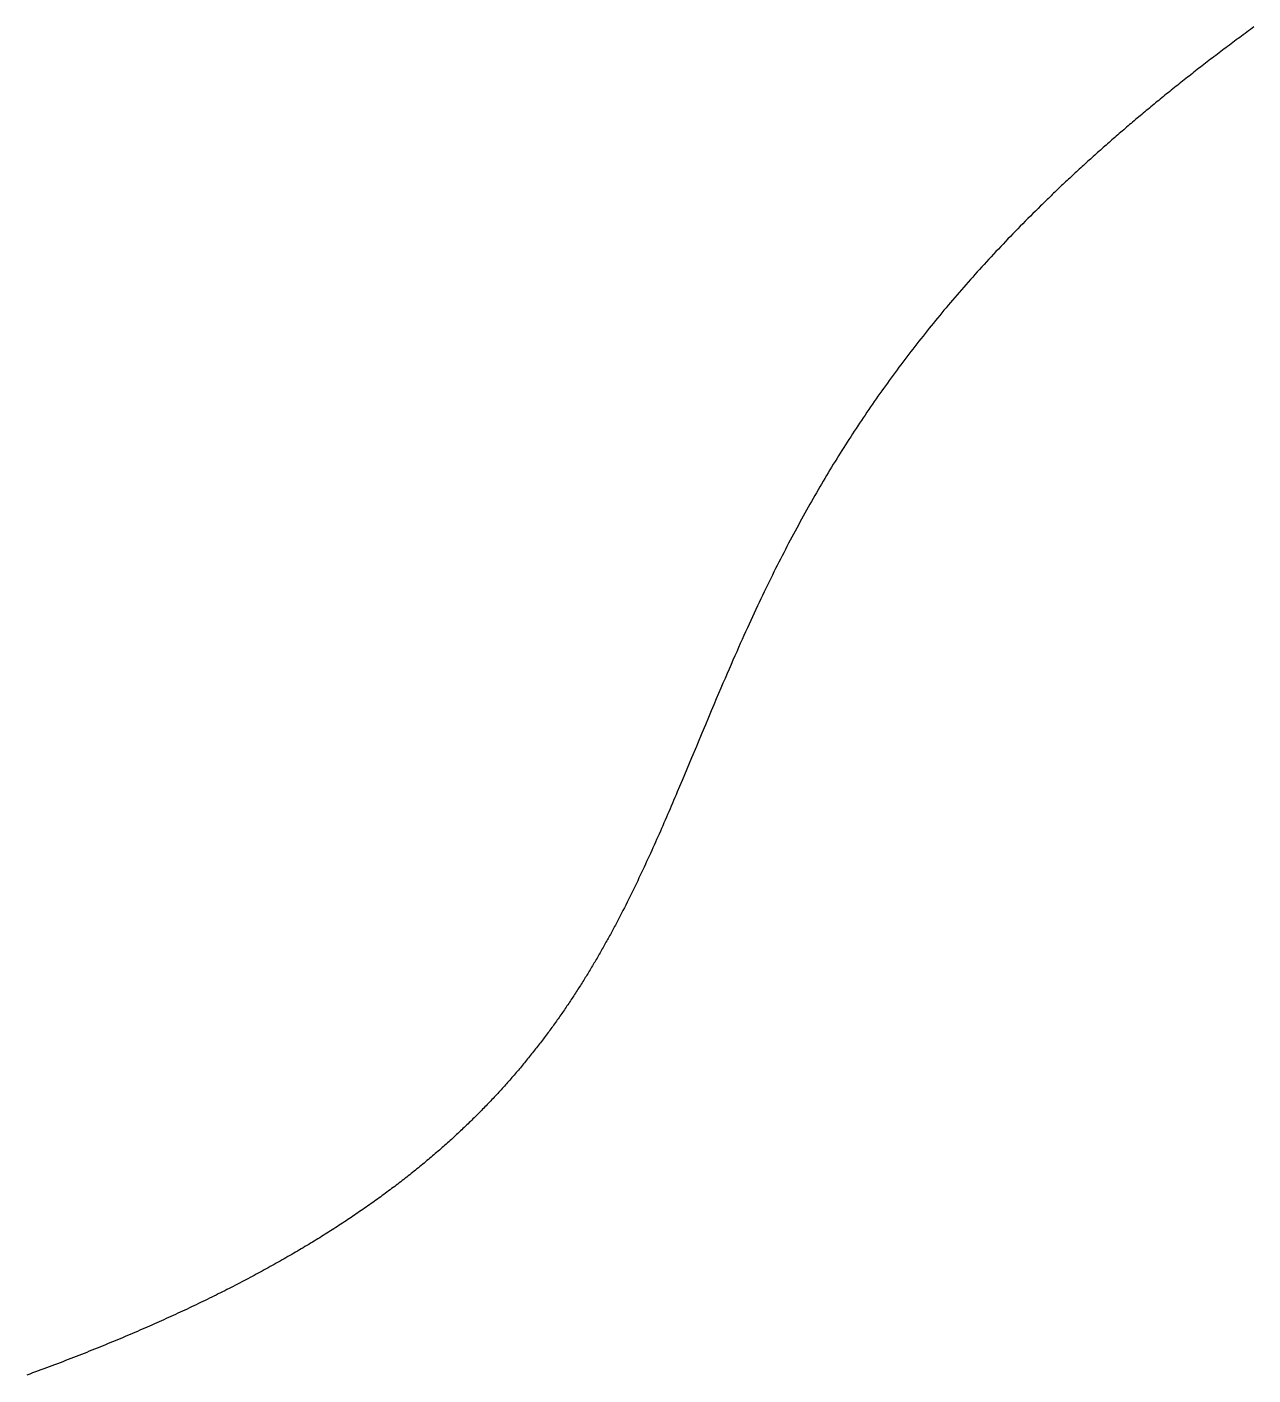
# Model space of a CAD drawing. Extents: x -14 to 314, y -178 to 13.
# Drawn here: x 178.72 to 190.51, y -110.39 to -97.43 of the extents above; entities that cross this region are included whole.
import ezdxf

# ---------------------------------------------------------------- set-up
doc = ezdxf.new("R2010")
doc.units = 0
doc.layers.add('BLACK', color=7, linetype='CONTINUOUS')

msp = doc.modelspace()

# ---------------------------------------------------------------- linework, layer by layer
at = {"layer": 'BLACK', "linetype": 'CONTINUOUS'}
for p, q in [((190.465894, -97.469073), (190.448901, -97.481541)), ((190.482927, -97.456601), (190.465894, -97.469073)), ((190.499998, -97.444126), (190.482927, -97.456601)), ((190.517109, -97.431646), (190.499998, -97.444126)), ((190.297692, -97.593595), (190.281084, -97.606027)), ((190.314341, -97.581158), (190.297692, -97.593595)), ((190.331026, -97.568719), (190.314341, -97.581158)), ((190.347751, -97.556275), (190.331026, -97.568719)), ((190.364512, -97.543829), (190.347751, -97.556275)), ((190.381313, -97.531378), (190.364512, -97.543829)), ((190.398152, -97.518925), (190.381313, -97.531378)), ((190.41503, -97.506467), (190.398152, -97.518925)), ((190.431946, -97.494007), (190.41503, -97.506467)), ((190.448901, -97.481541), (190.431946, -97.494007)), ((190.117062, -97.730168), (190.100865, -97.742564)), ((190.133295, -97.717769), (190.117062, -97.730168)), ((190.149567, -97.705366), (190.133295, -97.717769)), ((190.165874, -97.692961), (190.149567, -97.705366)), ((190.18222, -97.680552), (190.165874, -97.692961)), ((190.198603, -97.66814), (190.18222, -97.680552)), ((190.215024, -97.655724), (190.198603, -97.66814)), ((190.231481, -97.643305), (190.215024, -97.655724)), ((190.247978, -97.630882), (190.231481, -97.643305)), ((190.264511, -97.618457), (190.247978, -97.630882)), ((190.281084, -97.606027), (190.264511, -97.618457)), ((189.956758, -97.853983), (189.940928, -97.866349)), ((189.972622, -97.841616), (189.956758, -97.853983)), ((189.988525, -97.829245), (189.972622, -97.841616)), ((190.004462, -97.816872), (189.988525, -97.829245)), ((190.020438, -97.804495), (190.004462, -97.816872)), ((190.036449, -97.792115), (190.020438, -97.804495)), ((190.052499, -97.779732), (190.036449, -97.792115)), ((190.068583, -97.767346), (190.052499, -97.779732)), ((190.084706, -97.754956), (190.068583, -97.767346)), ((190.100865, -97.742564), (190.084706, -97.754956)), ((189.784622, -97.989832), (189.769189, -98.002164)), ((189.800092, -97.977496), (189.784622, -97.989832)), ((189.815596, -97.965158), (189.800092, -97.977496)), ((189.831138, -97.952816), (189.815596, -97.965158)), ((189.846713, -97.940473), (189.831138, -97.952816)), ((189.862327, -97.928126), (189.846713, -97.940473)), ((189.877974, -97.915777), (189.862327, -97.928126)), ((189.893659, -97.903423), (189.877974, -97.915777)), ((189.909378, -97.891069), (189.893659, -97.903423)), ((189.925136, -97.878709), (189.909378, -97.891069)), ((189.940928, -97.866349), (189.925136, -97.878709)), ((189.631869, -98.113038), (189.616788, -98.125343)), ((189.646988, -98.100728), (189.631869, -98.113038)), ((189.662139, -98.088418), (189.646988, -98.100728)), ((189.677327, -98.076103), (189.662139, -98.088418)), ((189.692549, -98.063787), (189.677327, -98.076103)), ((189.707807, -98.051467), (189.692549, -98.063787)), ((189.723098, -98.039146), (189.707807, -98.051467)), ((189.738427, -98.026821), (189.723098, -98.039146)), ((189.753789, -98.014495), (189.738427, -98.026821)), ((189.769189, -98.002164), (189.753789, -98.014495)), ((189.467856, -98.248269), (189.453149, -98.26055)), ((189.482594, -98.235988), (189.467856, -98.248269)), ((189.497368, -98.223703), (189.482594, -98.235988)), ((189.512174, -98.211417), (189.497368, -98.223703)), ((189.527017, -98.199127), (189.512174, -98.211417)), ((189.541891, -98.186837), (189.527017, -98.199127)), ((189.556803, -98.174542), (189.541891, -98.186837)), ((189.571746, -98.162247), (189.556803, -98.174542)), ((189.586726, -98.149947), (189.571746, -98.162247)), ((189.601738, -98.137647), (189.586726, -98.149947)), ((189.616788, -98.125343), (189.601738, -98.137647)), ((189.307946, -98.383228), (189.293611, -98.395484)), ((189.322318, -98.370969), (189.307946, -98.383228)), ((189.336719, -98.358709), (189.322318, -98.370969)), ((189.351157, -98.346446), (189.336719, -98.358709)), ((189.365626, -98.334182), (189.351157, -98.346446)), ((189.38013, -98.321915), (189.365626, -98.334182)), ((189.394666, -98.309647), (189.38013, -98.321915)), ((189.409237, -98.297375), (189.394666, -98.309647)), ((189.42384, -98.285103), (189.409237, -98.297375)), ((189.438479, -98.272827), (189.42384, -98.285103)), ((189.453149, -98.26055), (189.438479, -98.272827)), ((189.166054, -98.505708), (189.152046, -98.517945)), ((189.180098, -98.493467), (189.166054, -98.505708)), ((189.194171, -98.481227), (189.180098, -98.493467)), ((189.20828, -98.468982), (189.194171, -98.481227)), ((189.222418, -98.456738), (189.20828, -98.468982)), ((189.236592, -98.44449), (189.222418, -98.456738)), ((189.250796, -98.432243), (189.236592, -98.44449)), ((189.265036, -98.419991), (189.250796, -98.432243)), ((189.279305, -98.407739), (189.265036, -98.419991)), ((189.293611, -98.395484), (189.279305, -98.407739)), ((189.01371, -98.640237), (189.00005, -98.65246)), ((189.027399, -98.628016), (189.01371, -98.640237)), ((189.041123, -98.615791), (189.027399, -98.628016)), ((189.054875, -98.603567), (189.041123, -98.615791)), ((189.068662, -98.591339), (189.054875, -98.603567)), ((189.082477, -98.579112), (189.068662, -98.591339)), ((189.096328, -98.56688), (189.082477, -98.579112)), ((189.110208, -98.55465), (189.096328, -98.56688)), ((189.124123, -98.542416), (189.110208, -98.55465)), ((189.138066, -98.530182), (189.124123, -98.542416)), ((189.152046, -98.517945), (189.138066, -98.530182)), ((188.878531, -98.762391), (188.865182, -98.774601)), ((188.891907, -98.750183), (188.878531, -98.762391)), ((188.905318, -98.73797), (188.891907, -98.750183)), ((188.918756, -98.725759), (188.905318, -98.73797)), ((188.932229, -98.713544), (188.918756, -98.725759)), ((188.945729, -98.701331), (188.932229, -98.713544)), ((188.959264, -98.689114), (188.945729, -98.701331)), ((188.972827, -98.676898), (188.959264, -98.689114)), ((188.986424, -98.664678), (188.972827, -98.676898)), ((189.00005, -98.65246), (188.986424, -98.664678)), ((188.73339, -98.896636), (188.720379, -98.908833)), ((188.746435, -98.884435), (188.73339, -98.896636)), ((188.759505, -98.872236), (188.746435, -98.884435)), ((188.772611, -98.860033), (188.759505, -98.872236)), ((188.785742, -98.847833), (188.772611, -98.860033)), ((188.798908, -98.835628), (188.785742, -98.847833)), ((188.8121, -98.823426), (188.798908, -98.835628)), ((188.825327, -98.81122), (188.8121, -98.823426)), ((188.83858, -98.799016), (188.825327, -98.81122)), ((188.851867, -98.786807), (188.83858, -98.799016)), ((188.865182, -98.774601), (188.851867, -98.786807)), ((188.591886, -99.030789), (188.579196, -99.042984)), ((188.6046, -99.018598), (188.591886, -99.030789)), ((188.617348, -99.006402), (188.6046, -99.018598)), ((188.630121, -98.99421), (188.617348, -99.006402)), ((188.642928, -98.982013), (188.630121, -98.99421)), ((188.65576, -98.96982), (188.642928, -98.982013)), ((188.668626, -98.957622), (188.65576, -98.96982)), ((188.681517, -98.945428), (188.668626, -98.957622)), ((188.694443, -98.933229), (188.681517, -98.945428)), ((188.707394, -98.921034), (188.694443, -98.933229)), ((188.720379, -98.908833), (188.707394, -98.921034)), ((188.466317, -99.152708), (188.441548, -99.177091)), ((188.478742, -99.140519), (188.466317, -99.152708)), ((188.491201, -99.128326), (188.478742, -99.140519)), ((188.503683, -99.116137), (188.491201, -99.128326)), ((188.516198, -99.103943), (188.503683, -99.116137)), ((188.528738, -99.091753), (188.516198, -99.103943)), ((188.541312, -99.079559), (188.528738, -99.091753)), ((188.553909, -99.067369), (188.541312, -99.079559)), ((188.566541, -99.055175), (188.553909, -99.067369)), ((188.579196, -99.042984), (188.566541, -99.055175)), ((188.343601, -99.274628), (188.319394, -99.299015)), ((188.36792, -99.250242), (188.343601, -99.274628)), ((188.39235, -99.225858), (188.36792, -99.250242)), ((188.416893, -99.201474), (188.39235, -99.225858)), ((188.441548, -99.177091), (188.416893, -99.201474)), ((188.223666, -99.396584), (188.200007, -99.420984)), ((188.247434, -99.372188), (188.223666, -99.396584)), ((188.271311, -99.347795), (188.247434, -99.372188)), ((188.295297, -99.323404), (188.271311, -99.347795)), ((188.319394, -99.299015), (188.295297, -99.323404)), ((188.083316, -99.54304), (188.060295, -99.567466)), ((188.106442, -99.51862), (188.083316, -99.54304)), ((188.129674, -99.494205), (188.106442, -99.51862)), ((188.153011, -99.469794), (188.129674, -99.494205)), ((188.176455, -99.445387), (188.153011, -99.469794)), ((188.200007, -99.420984), (188.176455, -99.445387)), ((187.969251, -99.665227), (187.946747, -99.689684)), ((187.991857, -99.640777), (187.969251, -99.665227)), ((188.014567, -99.616334), (187.991857, -99.640777)), ((188.037379, -99.591897), (188.014567, -99.616334)), ((188.060295, -99.567466), (188.037379, -99.591897)), ((187.857741, -99.787591), (187.835739, -99.812089)), ((187.879842, -99.763101), (187.857741, -99.787591)), ((187.902043, -99.738621), (187.879842, -99.763101)), ((187.924344, -99.714148), (187.902043, -99.738621)), ((187.946747, -99.689684), (187.924344, -99.714148)), ((187.727201, -99.934731), (187.705783, -99.959293)), ((187.748714, -99.910181), (187.727201, -99.934731)), ((187.770324, -99.885642), (187.748714, -99.910181)), ((187.792031, -99.861114), (187.770324, -99.885642)), ((187.813836, -99.836597), (187.792031, -99.861114)), ((187.835739, -99.812089), (187.813836, -99.836597)), ((187.621061, -100.057665), (187.600115, -100.082292)), ((187.642101, -100.033052), (187.621061, -100.057665)), ((187.663234, -100.008453), (187.642101, -100.033052)), ((187.684461, -99.983867), (187.663234, -100.008453)), ((187.705783, -99.959293), (187.684461, -99.983867)), ((187.517248, -100.180948), (187.496759, -100.205652)), ((187.537828, -100.156261), (187.517248, -100.180948)), ((187.558499, -100.131589), (187.537828, -100.156261)), ((187.579261, -100.106933), (187.558499, -100.131589)), ((187.600115, -100.082292), (187.579261, -100.106933)), ((187.41569, -100.304644), (187.395642, -100.329439)), ((187.435825, -100.279869), (187.41569, -100.304644)), ((187.456047, -100.255112), (187.435825, -100.279869)), ((187.476358, -100.230373), (187.456047, -100.255112)), ((187.496759, -100.205652), (187.476358, -100.230373)), ((187.296692, -100.45372), (187.277156, -100.478642)), ((187.316313, -100.428821), (187.296692, -100.45372)), ((187.336017, -100.403943), (187.316313, -100.428821)), ((187.355807, -100.379088), (187.336017, -100.403943)), ((187.375681, -100.354253), (187.355807, -100.379088)), ((187.395642, -100.329439), (187.375681, -100.354253)), ((187.199834, -100.578572), (187.180706, -100.603618)), ((187.219042, -100.553552), (187.199834, -100.578572)), ((187.238331, -100.528558), (187.219042, -100.553552)), ((187.257702, -100.503588), (187.238331, -100.528558)), ((187.277156, -100.478642), (187.257702, -100.503588)), ((187.10499, -100.704076), (187.086256, -100.729263)), ((187.123801, -100.678919), (187.10499, -100.704076)), ((187.142691, -100.65379), (187.123801, -100.678919)), ((187.161659, -100.62869), (187.142691, -100.65379)), ((187.180706, -100.603618), (187.161659, -100.62869)), ((187.012082, -100.830324), (186.993725, -100.855671)), ((187.030512, -100.80501), (187.012082, -100.830324)), ((187.049018, -100.779729), (187.030512, -100.80501)), ((187.067599, -100.754481), (187.049018, -100.779729)), ((187.086256, -100.729263), (187.067599, -100.754481)), ((186.921028, -100.957414), (186.903033, -100.982942)), ((186.939095, -100.931923), (186.921028, -100.957414)), ((186.957233, -100.90647), (186.939095, -100.931923)), ((186.975443, -100.881053), (186.957233, -100.90647)), ((186.993725, -100.855671), (186.975443, -100.881053)), ((186.831745, -101.085457), (186.814093, -101.111191)), ((186.849464, -101.059767), (186.831745, -101.085457)), ((186.867251, -101.034118), (186.849464, -101.059767)), ((186.885107, -101.00851), (186.867251, -101.034118)), ((186.903033, -100.982942), (186.885107, -101.00851)), ((186.744142, -101.214578), (186.726815, -101.240543)), ((186.761533, -101.188661), (186.744142, -101.214578)), ((186.778987, -101.162792), (186.761533, -101.188661)), ((186.796507, -101.136969), (186.778987, -101.162792)), ((186.814093, -101.111191), (186.796507, -101.136969)), ((186.658126, -101.344914), (186.641105, -101.371141)), ((186.675207, -101.318743), (186.658126, -101.344914)), ((186.692348, -101.292624), (186.675207, -101.318743)), ((186.709551, -101.266558), (186.692348, -101.292624)), ((186.726815, -101.240543), (186.709551, -101.266558)), ((186.573596, -101.476623), (186.556859, -101.503145)), ((186.590389, -101.450163), (186.573596, -101.476623)), ((186.607237, -101.423764), (186.590389, -101.450163)), ((186.624142, -101.397424), (186.607237, -101.423764)), ((186.641105, -101.371141), (186.624142, -101.397424)), ((186.490444, -101.609884), (186.473969, -101.636739)), ((186.50697, -101.583098), (186.490444, -101.609884)), ((186.523547, -101.556381), (186.50697, -101.583098)), ((186.540177, -101.52973), (186.523547, -101.556381)), ((186.556859, -101.503145), (186.540177, -101.52973)), ((186.408551, -101.744902), (186.392312, -101.772137)), ((186.424835, -101.717747), (186.408551, -101.744902)), ((186.441165, -101.690669), (186.424835, -101.717747)), ((186.457543, -101.663667), (186.441165, -101.690669)), ((186.473969, -101.636739), (186.457543, -101.663667)), ((186.327785, -101.881919), (186.311754, -101.909586)), ((186.343855, -101.854343), (186.327785, -101.881919)), ((186.359965, -101.826855), (186.343855, -101.854343)), ((186.376117, -101.799454), (186.359965, -101.826855)), ((186.392312, -101.772137), (186.376117, -101.799454)), ((186.263884, -101.993159), (186.247997, -102.021216)), ((186.279805, -101.965203), (186.263884, -101.993159)), ((186.295761, -101.937346), (186.279805, -101.965203)), ((186.311754, -101.909586), (186.295761, -101.937346)), ((186.184758, -102.134521), (186.169018, -102.163132)), ((186.200524, -102.106027), (186.184758, -102.134521)), ((186.216319, -102.077647), (186.200524, -102.106027)), ((186.232142, -102.049378), (186.216319, -102.077647)), ((186.247997, -102.021216), (186.232142, -102.049378)), ((186.121937, -102.249705), (186.106283, -102.278822)), ((186.137609, -102.22072), (186.121937, -102.249705)), ((186.153302, -102.191864), (186.137609, -102.22072)), ((186.169018, -102.163132), (186.153302, -102.191864)), ((186.043821, -102.396701), (186.028231, -102.426547)), ((186.059418, -102.36701), (186.043821, -102.396701)), ((186.075026, -102.33747), (186.059418, -102.36701)), ((186.090647, -102.308076), (186.075026, -102.33747)), ((186.106283, -102.278822), (186.090647, -102.308076)), ((185.981489, -102.517071), (185.965907, -102.547595)), ((185.997068, -102.486726), (185.981489, -102.517071)), ((186.012648, -102.456553), (185.997068, -102.486726)), ((186.028231, -102.426547), (186.012648, -102.456553)), ((185.91912, -102.640304), (185.9035, -102.67161)), ((185.934726, -102.609204), (185.91912, -102.640304)), ((185.950321, -102.578303), (185.934726, -102.609204)), ((185.965907, -102.547595), (185.950321, -102.578303)), ((185.856511, -102.766858), (185.840792, -102.799081)), ((185.872199, -102.734879), (185.856511, -102.766858)), ((185.88786, -102.703133), (185.872199, -102.734879)), ((185.9035, -102.67161), (185.88786, -102.703133)), ((185.793402, -102.897321), (185.77751, -102.930633)), ((185.809243, -102.864301), (185.793402, -102.897321)), ((185.825037, -102.831558), (185.809243, -102.864301)), ((185.840792, -102.799081), (185.825037, -102.831558)), ((185.729462, -103.032461), (185.713299, -103.06709)), ((185.745547, -102.998186), (185.729462, -103.032461)), ((185.761561, -102.964249), (185.745547, -102.998186)), ((185.77751, -102.930633), (185.761561, -102.964249)), ((185.664245, -103.173318), (185.647672, -103.209587)), ((185.6807, -103.137497), (185.664245, -103.173318)), ((185.697047, -103.102095), (185.6807, -103.137497)), ((185.713299, -103.06709), (185.697047, -103.102095)), ((185.614124, -103.283582), (185.597119, -103.321377)), ((185.63097, -103.246331), (185.614124, -103.283582)), ((185.647672, -103.209587), (185.63097, -103.246331)), ((185.544969, -103.438456), (185.527134, -103.478887)), ((185.562562, -103.398765), (185.544969, -103.438456)), ((185.579938, -103.359757), (185.562562, -103.398765)), ((185.597119, -103.321377), (185.579938, -103.359757)), ((185.490618, -103.562259), (185.471864, -103.605376)), ((185.509028, -103.520128), (185.490618, -103.562259)), ((185.527134, -103.478887), (185.509028, -103.520128)), ((185.433122, -103.695039), (185.413007, -103.741891)), ((185.452717, -103.64959), (185.433122, -103.695039)), ((185.471864, -103.605376), (185.452717, -103.64959)), ((185.392284, -103.79036), (185.370838, -103.840718)), ((185.413007, -103.741891), (185.392284, -103.79036)), ((185.325113, -103.948693), (185.300321, -104.007538)), ((185.348517, -103.893329), (185.325113, -103.948693)), ((185.370838, -103.840718), (185.348517, -103.893329)), ((185.273668, -104.070997), (185.244337, -104.141025)), ((185.300321, -104.007538), (185.273668, -104.070997)), ((185.244337, -104.141025), (185.210665, -104.221608)), ((185.167944, -104.324022), (185.157657, -104.348695)), ((185.210665, -104.221608), (185.167944, -104.324022)), ((185.111547, -104.459255), (185.088547, -104.514336)), ((185.157657, -104.348695), (185.111547, -104.459255)), ((185.065568, -104.569285), (185.0426, -104.624101)), ((185.088547, -104.514336), (185.065568, -104.569285)), ((184.996651, -104.733335), (184.973646, -104.787754)), ((185.019632, -104.678784), (184.996651, -104.733335)), ((185.0426, -104.624101), (185.019632, -104.678784)), ((184.950608, -104.842042), (184.939072, -104.869136)), ((184.962132, -104.814915), (184.950608, -104.842042)), ((184.973646, -104.787754), (184.962132, -104.814915)), ((184.892786, -104.977182), (184.881172, -105.004112)), ((184.904382, -104.95022), (184.892786, -104.977182)), ((184.91596, -104.923225), (184.904382, -104.95022)), ((184.927523, -104.896197), (184.91596, -104.923225)), ((184.939072, -104.869136), (184.927523, -104.896197)), ((184.834502, -105.111501), (184.822774, -105.138266)), ((184.846204, -105.084703), (184.834502, -105.111501)), ((184.857882, -105.057872), (184.846204, -105.084703)), ((184.869537, -105.031008), (184.857882, -105.057872)), ((184.881172, -105.004112), (184.869537, -105.031008)), ((184.77558, -105.244998), (184.763704, -105.2716)), ((184.787424, -105.218364), (184.77558, -105.244998)), ((184.799237, -105.191698), (184.787424, -105.218364)), ((184.81102, -105.164998), (184.799237, -105.191698)), ((184.822774, -105.138266), (184.81102, -105.164998)), ((184.715845, -105.377677), (184.703784, -105.404115)), ((184.727865, -105.351207), (184.715845, -105.377677)), ((184.739848, -105.324704), (184.727865, -105.351207)), ((184.751793, -105.298168), (184.739848, -105.324704)), ((184.763704, -105.2716), (184.751793, -105.298168)), ((184.65512, -105.509539), (184.642841, -105.535813)), ((184.667352, -105.483232), (184.65512, -105.509539)), ((184.67954, -105.456892), (184.667352, -105.483232)), ((184.691683, -105.43052), (184.67954, -105.456892)), ((184.703784, -105.404115), (184.691683, -105.43052)), ((184.59323, -105.640586), (184.580697, -105.666697)), ((184.60571, -105.614441), (184.59323, -105.640586)), ((184.618137, -105.588265), (184.60571, -105.614441)), ((184.630514, -105.562055), (184.618137, -105.588265)), ((184.642841, -105.535813), (184.630514, -105.562055)), ((184.529999, -105.770819), (184.517176, -105.796768)), ((184.542761, -105.744837), (184.529999, -105.770819)), ((184.555463, -105.718823), (184.542761, -105.744837)), ((184.568108, -105.692777), (184.555463, -105.718823)), ((184.580697, -105.666697), (184.568108, -105.692777)), ((184.465251, -105.900241), (184.452104, -105.926028)), ((184.478331, -105.874422), (184.465251, -105.900241)), ((184.491344, -105.84857), (184.478331, -105.874422)), ((184.504292, -105.822685), (184.491344, -105.84857)), ((184.517176, -105.796768), (184.504292, -105.822685)), ((184.398811, -106.028854), (184.392067, -106.041671)), ((184.405536, -106.016029), (184.398811, -106.028854)), ((184.412243, -106.003196), (184.405536, -106.016029)), ((184.425601, -105.977506), (184.412243, -106.003196)), ((184.438888, -105.951783), (184.425601, -105.977506)), ((184.452104, -105.926028), (184.438888, -105.951783)), ((184.330503, -106.156659), (184.323562, -106.169395)), ((184.337423, -106.143915), (184.330503, -106.156659)), ((184.344322, -106.131162), (184.337423, -106.143915)), ((184.351202, -106.118402), (184.344322, -106.131162)), ((184.358061, -106.105634), (184.351202, -106.118402)), ((184.364901, -106.092857), (184.358061, -106.105634)), ((184.371722, -106.080073), (184.364901, -106.092857)), ((184.378523, -106.06728), (184.371722, -106.080073)), ((184.385304, -106.054479), (184.378523, -106.06728)), ((184.392067, -106.041671), (184.385304, -106.054479)), ((184.26015, -106.283658), (184.252996, -106.296314)), ((184.267282, -106.270994), (184.26015, -106.283658)), ((184.274392, -106.258322), (184.267282, -106.270994)), ((184.281481, -106.245643), (184.274392, -106.258322)), ((184.288548, -106.232955), (184.281481, -106.245643)), ((184.295593, -106.220259), (184.288548, -106.232955)), ((184.302617, -106.207555), (184.295593, -106.220259)), ((184.309619, -106.194843), (184.302617, -106.207555)), ((184.316601, -106.182123), (184.309619, -106.194843)), ((184.323562, -106.169395), (184.316601, -106.182123)), ((184.187578, -106.409853), (184.180192, -106.422428)), ((184.19494, -106.39727), (184.187578, -106.409853)), ((184.202278, -106.384678), (184.19494, -106.39727)), ((184.209593, -106.372079), (184.202278, -106.384678)), ((184.216884, -106.359471), (184.209593, -106.372079)), ((184.224152, -106.346856), (184.216884, -106.359471)), ((184.231397, -106.334232), (184.224152, -106.346856)), ((184.238619, -106.321601), (184.231397, -106.334232)), ((184.245819, -106.308961), (184.238619, -106.321601)), ((184.252996, -106.296314), (184.245819, -106.308961)), ((184.104974, -106.547742), (184.097313, -106.560229)), ((184.11261, -106.535246), (184.104974, -106.547742)), ((184.120219, -106.522743), (184.11261, -106.535246)), ((184.127803, -106.510232), (184.120219, -106.522743)), ((184.135362, -106.497712), (184.127803, -106.510232)), ((184.142896, -106.485185), (184.135362, -106.497712)), ((184.150404, -106.47265), (184.142896, -106.485185)), ((184.157888, -106.460106), (184.150404, -106.47265)), ((184.165347, -106.447555), (184.157888, -106.460106)), ((184.172781, -106.434996), (184.165347, -106.447555)), ((184.180192, -106.422428), (184.172781, -106.434996)), ((184.027168, -106.672255), (184.019238, -106.684662)), ((184.03507, -106.659839), (184.027168, -106.672255)), ((184.042945, -106.647416), (184.03507, -106.659839)), ((184.050792, -106.634985), (184.042945, -106.647416)), ((184.058612, -106.622545), (184.050792, -106.634985)), ((184.066406, -106.610098), (184.058612, -106.622545)), ((184.074172, -106.597643), (184.066406, -106.610098)), ((184.081912, -106.585179), (184.074172, -106.597643)), ((184.089626, -106.572708), (184.081912, -106.585179)), ((184.097313, -106.560229), (184.089626, -106.572708)), ((183.938381, -106.808297), (183.930135, -106.820617)), ((183.946597, -106.79597), (183.938381, -106.808297)), ((183.954783, -106.783634), (183.946597, -106.79597)), ((183.962941, -106.77129), (183.954783, -106.783634)), ((183.971069, -106.758939), (183.962941, -106.77129)), ((183.979168, -106.746579), (183.971069, -106.758939)), ((183.987239, -106.734212), (183.979168, -106.746579)), ((183.995281, -106.721836), (183.987239, -106.734212)), ((184.003295, -106.709453), (183.995281, -106.721836)), ((184.011281, -106.697061), (184.003295, -106.709453)), ((184.019238, -106.684662), (184.011281, -106.697061)), ((183.854566, -106.931136), (183.846015, -106.943377)), ((183.863085, -106.918888), (183.854566, -106.931136)), ((183.871574, -106.906632), (183.863085, -106.918888)), ((183.880031, -106.894368), (183.871574, -106.906632)), ((183.888458, -106.882096), (183.880031, -106.894368)), ((183.896854, -106.869816), (183.888458, -106.882096)), ((183.90522, -106.857528), (183.896854, -106.869816)), ((183.913555, -106.845232), (183.90522, -106.857528)), ((183.92186, -106.832929), (183.913555, -106.845232)), ((183.930135, -106.820617), (183.92186, -106.832929)), ((183.758742, -107.065342), (183.749835, -107.077495)), ((183.767616, -107.053181), (183.758742, -107.065342)), ((183.776457, -107.041012), (183.767616, -107.053181)), ((183.785265, -107.028836), (183.776457, -107.041012)), ((183.794041, -107.016651), (183.785265, -107.028836)), ((183.802783, -107.004458), (183.794041, -107.016651)), ((183.811494, -106.992258), (183.802783, -107.004458)), ((183.820172, -106.980049), (183.811494, -106.992258)), ((183.828818, -106.967833), (183.820172, -106.980049)), ((183.837432, -106.955609), (183.828818, -106.967833)), ((183.846015, -106.943377), (183.837432, -106.955609)), ((183.668143, -107.186516), (183.658893, -107.198589)), ((183.677358, -107.174434), (183.668143, -107.186516)), ((183.686537, -107.162344), (183.677358, -107.174434)), ((183.695683, -107.150247), (183.686537, -107.162344)), ((183.704793, -107.138141), (183.695683, -107.150247)), ((183.71387, -107.126028), (183.704793, -107.138141)), ((183.722912, -107.113906), (183.71387, -107.126028)), ((183.73192, -107.101777), (183.722912, -107.113906)), ((183.740894, -107.08964), (183.73192, -107.101777)), ((183.749835, -107.077495), (183.740894, -107.08964)), ((183.564431, -107.318894), (183.554784, -107.330881)), ((183.57404, -107.306899), (183.564431, -107.318894)), ((183.583613, -107.294896), (183.57404, -107.306899)), ((183.593149, -107.282885), (183.583613, -107.294896)), ((183.602649, -107.270867), (183.593149, -107.282885)), ((183.612113, -107.25884), (183.602649, -107.270867)), ((183.62154, -107.246806), (183.612113, -107.25884)), ((183.630932, -107.234764), (183.62154, -107.246806)), ((183.640288, -107.222713), (183.630932, -107.234764)), ((183.649608, -107.210655), (183.640288, -107.222713)), ((183.658893, -107.198589), (183.649608, -107.210655)), ((183.456246, -107.450318), (183.446181, -107.462218)), ((183.466272, -107.43841), (183.456246, -107.450318)), ((183.476259, -107.426493), (183.466272, -107.43841)), ((183.486208, -107.414569), (183.476259, -107.426493)), ((183.496118, -107.402637), (183.486208, -107.414569)), ((183.50599, -107.390698), (183.496118, -107.402637)), ((183.515824, -107.37875), (183.50599, -107.390698)), ((183.52562, -107.366794), (183.515824, -107.37875)), ((183.535379, -107.354831), (183.52562, -107.366794)), ((183.5451, -107.34286), (183.535379, -107.354831)), ((183.554784, -107.330881), (183.5451, -107.34286)), ((183.343354, -107.580791), (183.33285, -107.592605)), ((183.353818, -107.568969), (183.343354, -107.580791)), ((183.364241, -107.557139), (183.353818, -107.568969)), ((183.374623, -107.545301), (183.364241, -107.557139)), ((183.384965, -107.533456), (183.374623, -107.545301)), ((183.395267, -107.521603), (183.384965, -107.533456)), ((183.405529, -107.509741), (183.395267, -107.521603)), ((183.415751, -107.497872), (183.405529, -107.509741)), ((183.425934, -107.485996), (183.415751, -107.497872)), ((183.436077, -107.474111), (183.425934, -107.485996)), ((183.446181, -107.462218), (183.436077, -107.474111)), ((183.225522, -107.710315), (183.214557, -107.722043)), ((183.236444, -107.698579), (183.225522, -107.710315)), ((183.247324, -107.686835), (183.236444, -107.698579)), ((183.258161, -107.675084), (183.247324, -107.686835)), ((183.268956, -107.663325), (183.258161, -107.675084)), ((183.27971, -107.651558), (183.268956, -107.663325)), ((183.290421, -107.639783), (183.27971, -107.651558)), ((183.30109, -107.628), (183.290421, -107.639783)), ((183.311718, -107.616209), (183.30109, -107.628)), ((183.322304, -107.604411), (183.311718, -107.616209)), ((183.33285, -107.592605), (183.322304, -107.604411)), ((183.102515, -107.838893), (183.091068, -107.850535)), ((183.113918, -107.827243), (183.102515, -107.838893)), ((183.125276, -107.815585), (183.113918, -107.827243)), ((183.136589, -107.80392), (183.125276, -107.815585)), ((183.147859, -107.792246), (183.136589, -107.80392)), ((183.159084, -107.780565), (183.147859, -107.792246)), ((183.170265, -107.768876), (183.159084, -107.780565)), ((183.181403, -107.75718), (183.170265, -107.768876)), ((183.192498, -107.745475), (183.181403, -107.75718)), ((183.203549, -107.733763), (183.192498, -107.745475)), ((183.214557, -107.722043), (183.203549, -107.733763)), ((182.9741, -107.966527), (182.96215, -107.978083)), ((182.986004, -107.954962), (182.9741, -107.966527)), ((182.997861, -107.94339), (182.986004, -107.954962)), ((183.009672, -107.931811), (182.997861, -107.94339)), ((183.021437, -107.920223), (183.009672, -107.931811)), ((183.033156, -107.908628), (183.021437, -107.920223)), ((183.044829, -107.897025), (183.033156, -107.908628)), ((183.056457, -107.885414), (183.044829, -107.897025)), ((183.068039, -107.873795), (183.056457, -107.885414)), ((183.079576, -107.862169), (183.068039, -107.873795)), ((183.091068, -107.850535), (183.079576, -107.862169)), ((182.827568, -108.10469), (182.815044, -108.116153)), ((182.840043, -108.093219), (182.827568, -108.10469)), ((182.852469, -108.08174), (182.840043, -108.093219)), ((182.864847, -108.070254), (182.852469, -108.08174)), ((182.877177, -108.05876), (182.864847, -108.070254)), ((182.889459, -108.047258), (182.877177, -108.05876)), ((182.901692, -108.035748), (182.889459, -108.047258)), ((182.913879, -108.024231), (182.901692, -108.035748)), ((182.926017, -108.012705), (182.913879, -108.024231)), ((182.938109, -108.001172), (182.926017, -108.012705)), ((182.950153, -107.989631), (182.938109, -108.001172)), ((182.96215, -107.978083), (182.950153, -107.989631)), ((182.687088, -108.230358), (182.674017, -108.241736)), ((182.700109, -108.218973), (182.687088, -108.230358)), ((182.713079, -108.207579), (182.700109, -108.218973)), ((182.725999, -108.196178), (182.713079, -108.207579)), ((182.738869, -108.184769), (182.725999, -108.196178)), ((182.751689, -108.173353), (182.738869, -108.184769)), ((182.764459, -108.161928), (182.751689, -108.173353)), ((182.777179, -108.150496), (182.764459, -108.161928)), ((182.78985, -108.139056), (182.777179, -108.150496)), ((182.802472, -108.127609), (182.78985, -108.139056)), ((182.815044, -108.116153), (182.802472, -108.127609)), ((182.540477, -108.355091), (182.526836, -108.366384)), ((182.554064, -108.34379), (182.540477, -108.355091)), ((182.5676, -108.332482), (182.554064, -108.34379)), ((182.581083, -108.321165), (182.5676, -108.332482)), ((182.594514, -108.309842), (182.581083, -108.321165)), ((182.607893, -108.29851), (182.594514, -108.309842)), ((182.621221, -108.287171), (182.607893, -108.29851)), ((182.634496, -108.275824), (182.621221, -108.287171)), ((182.647721, -108.264469), (182.634496, -108.275824)), ((182.660894, -108.253107), (182.647721, -108.264469)), ((182.674017, -108.241736), (182.660894, -108.253107)), ((182.373269, -108.490097), (182.358983, -108.501298)), ((182.387499, -108.478889), (182.373269, -108.490097)), ((182.401676, -108.467673), (182.387499, -108.478889)), ((182.415797, -108.45645), (182.401676, -108.467673)), ((182.429865, -108.445218), (182.415797, -108.45645)), ((182.443879, -108.433979), (182.429865, -108.445218)), ((182.457839, -108.422733), (182.443879, -108.433979)), ((182.471745, -108.411478), (182.457839, -108.422733)), ((182.485597, -108.400216), (182.471745, -108.411478)), ((182.499397, -108.388946), (182.485597, -108.400216)), ((182.513143, -108.377669), (182.499397, -108.388946)), ((182.526836, -108.366384), (182.513143, -108.377669)), ((182.21308, -108.61288), (182.198182, -108.623996)), ((182.227923, -108.601756), (182.21308, -108.61288)), ((182.242709, -108.590625), (182.227923, -108.601756)), ((182.257438, -108.579486), (182.242709, -108.590625)), ((182.272112, -108.568339), (182.257438, -108.579486)), ((182.286729, -108.557185), (182.272112, -108.568339)), ((182.301291, -108.546023), (182.286729, -108.557185)), ((182.315797, -108.534853), (182.301291, -108.546023)), ((182.330247, -108.523676), (182.315797, -108.534853)), ((182.344643, -108.512491), (182.330247, -108.523676)), ((182.358983, -108.501298), (182.344643, -108.512491)), ((182.030504, -108.745766), (182.014911, -108.75679)), ((182.046037, -108.734734), (182.030504, -108.745766)), ((182.061513, -108.723695), (182.046037, -108.734734)), ((182.076929, -108.712648), (182.061513, -108.723695)), ((182.092288, -108.701593), (182.076929, -108.712648)), ((182.107588, -108.690531), (182.092288, -108.701593)), ((182.122831, -108.679461), (182.107588, -108.690531)), ((182.138016, -108.668383), (182.122831, -108.679461)), ((182.153143, -108.657298), (182.138016, -108.668383)), ((182.168213, -108.646205), (182.153143, -108.657298)), ((182.183226, -108.635104), (182.168213, -108.646205)), ((182.198182, -108.623996), (182.183226, -108.635104)), ((181.839465, -108.87755), (181.823154, -108.888482)), ((181.855716, -108.86661), (181.839465, -108.87755)), ((181.871906, -108.855662), (181.855716, -108.86661)), ((181.888035, -108.844707), (181.871906, -108.855662)), ((181.904104, -108.833744), (181.888035, -108.844707)), ((181.920113, -108.822774), (181.904104, -108.833744)), ((181.936061, -108.811796), (181.920113, -108.822774)), ((181.95195, -108.80081), (181.936061, -108.811796)), ((181.967779, -108.789816), (181.95195, -108.80081)), ((181.983549, -108.778815), (181.967779, -108.789816)), ((181.99926, -108.767806), (181.983549, -108.778815)), ((182.014911, -108.75679), (181.99926, -108.767806)), ((181.639662, -109.008236), (181.622606, -109.019077)), ((181.656654, -108.997387), (181.639662, -109.008236)), ((181.673584, -108.986531), (181.656654, -108.997387)), ((181.690451, -108.975667), (181.673584, -108.986531)), ((181.707256, -108.964796), (181.690451, -108.975667)), ((181.723998, -108.953917), (181.707256, -108.964796)), ((181.740678, -108.94303), (181.723998, -108.953917)), ((181.757297, -108.932136), (181.740678, -108.94303)), ((181.773853, -108.921234), (181.757297, -108.932136)), ((181.790348, -108.910324), (181.773853, -108.921234)), ((181.806782, -108.899407), (181.790348, -108.910324)), ((181.823154, -108.888482), (181.806782, -108.899407)), ((181.430789, -109.137826), (181.412964, -109.148576)), ((181.448549, -109.127068), (181.430789, -109.137826)), ((181.466244, -109.116303), (181.448549, -109.127068)), ((181.483874, -109.105531), (181.466244, -109.116303)), ((181.50144, -109.094751), (181.483874, -109.105531)), ((181.518941, -109.083963), (181.50144, -109.094751)), ((181.536378, -109.073167), (181.518941, -109.083963)), ((181.553751, -109.062365), (181.536378, -109.073167)), ((181.57106, -109.051554), (181.553751, -109.062365)), ((181.588306, -109.040736), (181.57106, -109.051554)), ((181.605488, -109.02991), (181.588306, -109.040736)), ((181.622606, -109.019077), (181.605488, -109.02991)), ((181.212544, -109.266324), (181.193924, -109.276983)), ((181.231096, -109.255657), (181.212544, -109.266324)), ((181.249582, -109.244983), (181.231096, -109.255657)), ((181.268001, -109.234302), (181.249582, -109.244983)), ((181.286353, -109.223612), (181.268001, -109.234302)), ((181.304638, -109.212916), (181.286353, -109.223612)), ((181.322857, -109.202211), (181.304638, -109.212916)), ((181.34101, -109.191499), (181.322857, -109.202211)), ((181.359097, -109.18078), (181.34101, -109.191499)), ((181.377119, -109.170053), (181.359097, -109.18078)), ((181.395074, -109.159318), (181.377119, -109.170053)), ((181.412964, -109.148576), (181.395074, -109.159318)), ((180.984622, -109.393733), (180.965182, -109.404302)), ((181.003993, -109.383157), (180.984622, -109.393733)), ((181.023294, -109.372574), (181.003993, -109.383157)), ((181.042526, -109.361983), (181.023294, -109.372574)), ((181.06169, -109.351384), (181.042526, -109.361983)), ((181.080785, -109.340778), (181.06169, -109.351384)), ((181.099812, -109.330164), (181.080785, -109.340778)), ((181.11877, -109.319543), (181.099812, -109.330164)), ((181.13766, -109.308915), (181.11877, -109.319543)), ((181.156483, -109.298278), (181.13766, -109.308915)), ((181.175237, -109.287634), (181.156483, -109.298278)), ((181.193924, -109.276983), (181.175237, -109.287634)), ((180.726435, -109.530535), (180.706078, -109.541005)), ((180.74672, -109.520057), (180.726435, -109.530535)), ((180.766934, -109.509571), (180.74672, -109.520057)), ((180.787076, -109.499078), (180.766934, -109.509571)), ((180.807148, -109.488577), (180.787076, -109.499078)), ((180.827148, -109.478069), (180.807148, -109.488577)), ((180.847078, -109.467554), (180.827148, -109.478069)), ((180.866938, -109.45703), (180.847078, -109.467554)), ((180.886727, -109.4465), (180.866938, -109.45703)), ((180.906445, -109.435961), (180.886727, -109.4465)), ((180.926094, -109.425416), (180.906445, -109.435961)), ((180.945673, -109.414862), (180.926094, -109.425416)), ((180.965182, -109.404302), (180.945673, -109.414862)), ((180.477378, -109.655686), (180.456148, -109.666066)), ((180.498534, -109.645298), (180.477378, -109.655686)), ((180.519616, -109.634902), (180.498534, -109.645298)), ((180.540625, -109.624499), (180.519616, -109.634902)), ((180.561561, -109.614089), (180.540625, -109.624499)), ((180.582424, -109.603671), (180.561561, -109.614089)), ((180.603214, -109.593245), (180.582424, -109.603671)), ((180.623931, -109.582812), (180.603214, -109.593245)), ((180.644576, -109.572372), (180.623931, -109.582812)), ((180.665149, -109.561924), (180.644576, -109.572372)), ((180.685649, -109.551468), (180.665149, -109.561924)), ((180.706078, -109.541005), (180.685649, -109.551468)), ((180.19558, -109.790048), (180.173376, -109.800332)), ((180.217708, -109.779758), (180.19558, -109.790048)), ((180.23976, -109.76946), (180.217708, -109.779758)), ((180.261736, -109.759154), (180.23976, -109.76946)), ((180.283637, -109.748841), (180.261736, -109.759154)), ((180.305463, -109.73852), (180.283637, -109.748841)), ((180.327213, -109.728192), (180.305463, -109.73852)), ((180.348889, -109.717856), (180.327213, -109.728192)), ((180.370489, -109.707513), (180.348889, -109.717856)), ((180.392015, -109.697163), (180.370489, -109.707513)), ((180.413467, -109.686805), (180.392015, -109.697163)), ((180.434845, -109.676439), (180.413467, -109.686805)), ((180.456148, -109.666066), (180.434845, -109.676439)), ((179.92407, -109.912955), (179.900941, -109.923149)), ((179.947121, -109.902754), (179.92407, -109.912955)), ((179.970094, -109.892545), (179.947121, -109.902754)), ((179.99299, -109.882329), (179.970094, -109.892545)), ((180.015808, -109.872106), (179.99299, -109.882329)), ((180.038549, -109.861875), (180.015808, -109.872106)), ((180.061212, -109.851636), (180.038549, -109.861875)), ((180.083798, -109.84139), (180.061212, -109.851636)), ((180.106308, -109.831137), (180.083798, -109.84139)), ((180.12874, -109.820876), (180.106308, -109.831137)), ((180.151097, -109.810608), (180.12874, -109.820876)), ((180.173376, -109.800332), (180.151097, -109.810608)), ((179.617234, -110.044894), (179.593073, -110.054991)), ((179.641314, -110.03479), (179.617234, -110.044894)), ((179.665314, -110.024678), (179.641314, -110.03479)), ((179.689234, -110.014558), (179.665314, -110.024678)), ((179.713074, -110.004431), (179.689234, -110.014558)), ((179.736834, -109.994297), (179.713074, -110.004431)), ((179.760515, -109.984155), (179.736834, -109.994297)), ((179.784117, -109.974006), (179.760515, -109.984155)), ((179.807639, -109.96385), (179.784117, -109.974006)), ((179.831083, -109.953686), (179.807639, -109.96385)), ((179.854447, -109.943514), (179.831083, -109.953686)), ((179.877733, -109.933335), (179.854447, -109.943514)), ((179.900941, -109.923149), (179.877733, -109.933335)), ((179.296813, -110.175579), (179.271592, -110.18558)), ((179.321952, -110.165571), (179.296813, -110.175579)), ((179.347008, -110.155555), (179.321952, -110.165571)), ((179.371982, -110.145532), (179.347008, -110.155555)), ((179.396874, -110.135502), (179.371982, -110.145532)), ((179.421684, -110.125464), (179.396874, -110.135502)), ((179.446412, -110.115419), (179.421684, -110.125464)), ((179.471059, -110.105366), (179.446412, -110.115419)), ((179.495624, -110.095306), (179.471059, -110.105366)), ((179.520108, -110.085238), (179.495624, -110.095306)), ((179.54451, -110.075164), (179.520108, -110.085238)), ((179.568832, -110.065081), (179.54451, -110.075164)), ((179.593073, -110.054991), (179.568832, -110.065081)), ((178.962422, -110.305014), (178.93611, -110.314919)), ((178.988649, -110.295101), (178.962422, -110.305014)), ((179.014791, -110.285182), (178.988649, -110.295101)), ((179.040849, -110.275255), (179.014791, -110.285182)), ((179.066823, -110.265321), (179.040849, -110.275255)), ((179.092712, -110.255379), (179.066823, -110.265321)), ((179.118517, -110.24543), (179.092712, -110.255379)), ((179.144238, -110.235473), (179.118517, -110.24543)), ((179.169875, -110.225509), (179.144238, -110.235473)), ((179.195429, -110.215538), (179.169875, -110.225509)), ((179.2209, -110.205559), (179.195429, -110.215538)), ((179.246287, -110.195573), (179.2209, -110.205559)), ((179.271592, -110.18558), (179.246287, -110.195573)), ((178.749531, -110.384046), (178.722533, -110.393892)), ((178.776443, -110.374193), (178.749531, -110.384046)), ((178.803268, -110.364332), (178.776443, -110.374193)), ((178.830008, -110.354464), (178.803268, -110.364332)), ((178.856662, -110.344589), (178.830008, -110.354464)), ((178.88323, -110.334706), (178.856662, -110.344589)), ((178.909712, -110.324816), (178.88323, -110.334706)), ((178.93611, -110.314919), (178.909712, -110.324816))]:
    msp.add_line(p, q, dxfattribs=at)

doc.saveas('drawing.dxf')
